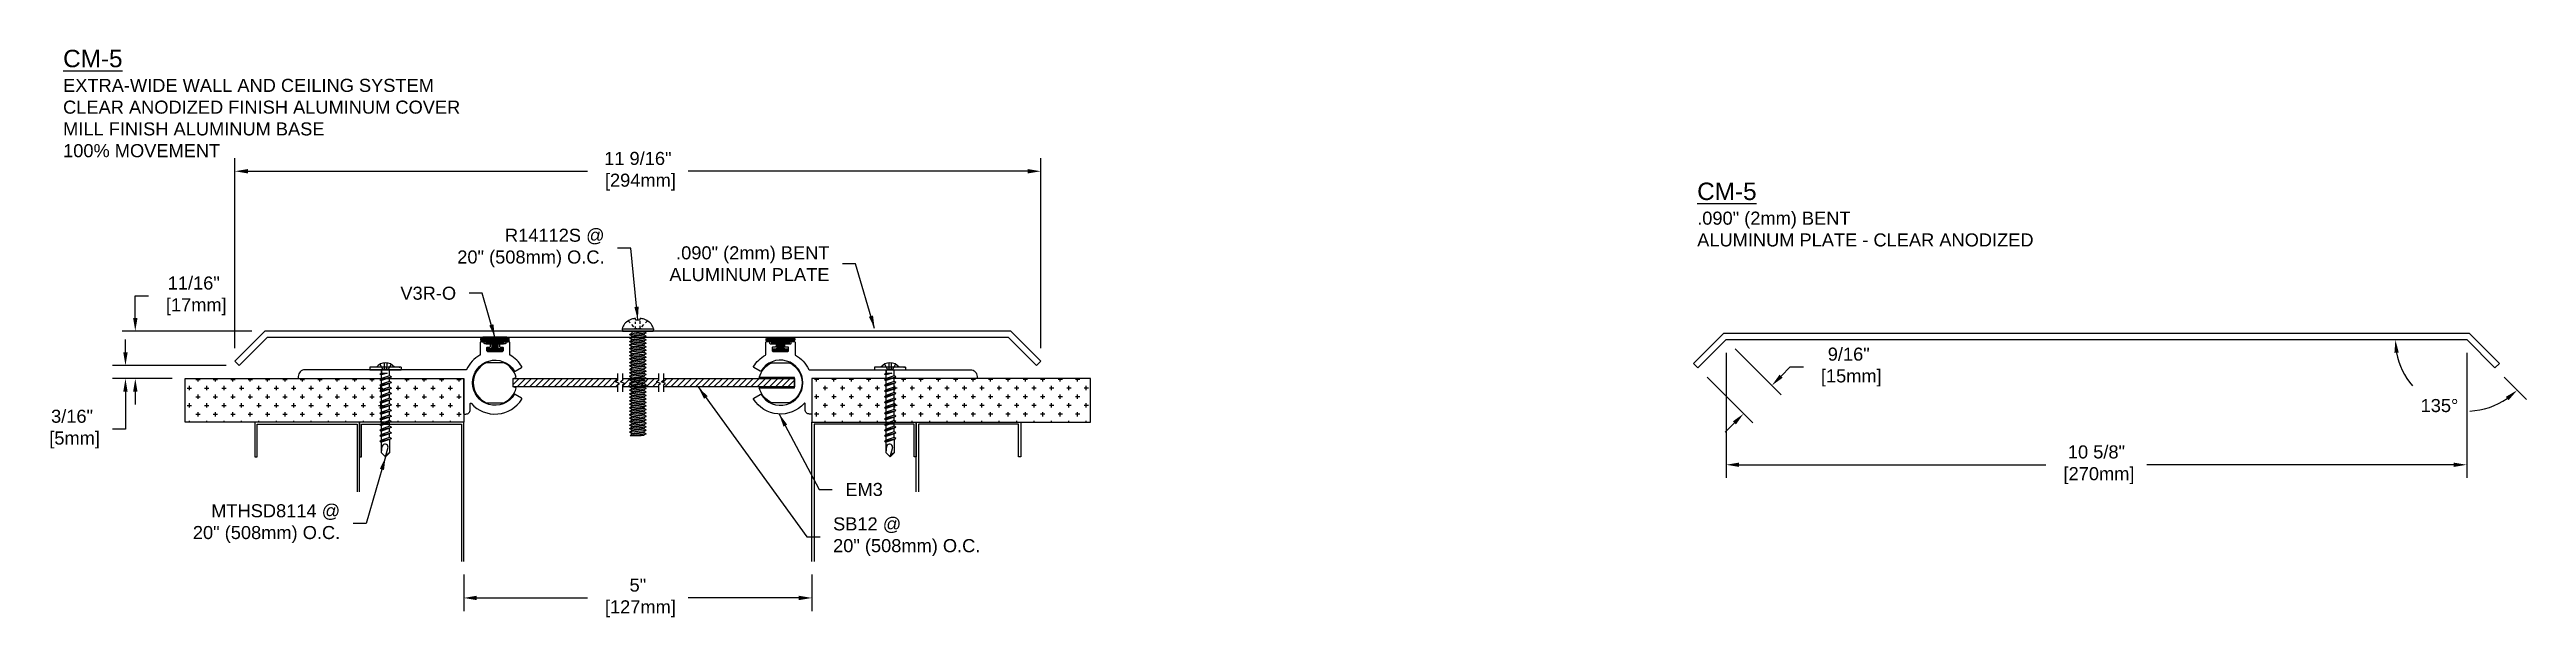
# Model space of a CAD drawing. Header units: inches. Extents: x 12.3 to 47.9, y 5.6 to 13.8.
import ezdxf

# ---------------------------------------------------------------- set-up
doc = ezdxf.new("R2010")
doc.units = ezdxf.units.IN
doc.header["$MEASUREMENT"] = 0
doc.linetypes.add('HIDDEN2', pattern=[0.1875, 0.125, -0.0625])
for name, color, linetype in [('Anchors', 4, 'Continuous'), ('Conditions', 1, 'Continuous'), ('Dimensions', 3, 'Continuous'), ('Fillers', 2, 'Continuous'), ('Metals', 7, 'Continuous'), ('TEXT', 2, 'Continuous')]:
    doc.layers.add(name, color=color, linetype=linetype)
doc.styles.add('ARIAL', font='arial.ttf')
doc.dimstyles.new('Arial', dxfattribs={"dimtxt": 0.1875, "dimasz": 0.1875, "dimexe": 0.1875, "dimexo": 0.1875, "dimgap": 0.1875, "dimtad": 0, "dimtih": 1, "dimtoh": 1, "dimdec": 4, "dimzin": 3, "dimdsep": 46, "dimlunit": 4, "dimtxsty": 'ARIAL', "dimcen": 0.1875, "dimadec": 0, "dimazin": 0, "dimtfac": 1, "dimtdec": 4, "dimtofl": 0, "dimtmove": 0, "dimatfit": 3, "dimfxl": 0, "dimfrac": 2, "dimtolj": 1, "dimtzin": 0, "dimarcsym": 0})

# ---------------------------------------------------------------- blocks, each defined once
blk = doc.blocks.new('V3RforCM')
h = blk.add_hatch(color=256)
h.paths.add_polyline_path([(0.141, -0.163), (0.205, -0.163, 0.8111), (0.189, -0.1), (-0.156, -0.1, 0.8111), (-0.172, -0.163), (-0.109, -0.163), (-0.109, -0.194), (-0.03, -0.194), (-0.03, -0.241), (-0.036, -0.267), (-0.091, -0.267), (-0.091, -0.302), (0.124, -0.302), (0.124, -0.267), (0.069, -0.267), (0.063, -0.241), (0.063, -0.194), (0.141, -0.194)])
edge = h.paths.add_edge_path(flags=16)
edge.add_spline(control_points=[(-0.139, -0.141), (-0.14, -0.141), (-0.185, -0.12), (-0.087, -0.129), (0.017, -0.14)], knot_values=[0.028497, 0.028497, 0.028497, 0.028497, 0.032831, 0.201023, 0.201023, 0.201023, 0.201023], degree=3, periodic=0)
edge.add_spline(control_points=[(0.017, -0.14), (0.12, -0.129), (0.218, -0.12), (0.173, -0.141), (0.172, -0.141)], knot_values=[0.028497, 0.028497, 0.028497, 0.028497, 0.196688, 0.201023, 0.201023, 0.201023, 0.201023], degree=3, periodic=0)
edge.add_line((0.172, -0.141), (-0.139, -0.141))
blk.add_lwpolyline([(0.141, -0.194), (0.141, -0.163), (0.205, -0.163, 0.8111), (0.189, -0.1), (-0.156, -0.1, 0.8111), (-0.172, -0.163), (-0.109, -0.163), (-0.109, -0.194), (-0.03, -0.194), (-0.03, -0.241), (-0.036, -0.267), (-0.091, -0.267), (-0.091, -0.302), (0.124, -0.302), (0.124, -0.267), (0.069, -0.267), (0.063, -0.241), (0.063, -0.194)], format="xyb", close=True)
blk.add_lwpolyline([(0.172, -0.141), (-0.139, -0.141)])
for points in [[(-0.139, -0.141), (-0.14, -0.141), (-0.185, -0.12), (-0.087, -0.129), (0.017, -0.14)], [(0.172, -0.141), (0.173, -0.141), (0.218, -0.12), (0.12, -0.129), (0.017, -0.14)]]:
    blk.add_open_spline(points, degree=3, knots=[0.028497, 0.028497, 0.028497, 0.028497, 0.0328313, 0.2010226, 0.2010226, 0.2010226, 0.2010226])
blk = doc.blocks.new('SB12')
h = blk.add_hatch()
h.set_pattern_fill('ANSI31', color=256, scale=0.5, style=0)
h.paths.add_polyline_path([(9.547, 12.46), (9.547, 12.43), (9.518, 12.411), (9.576, 12.389), (9.547, 12.37), (9.547, 12.34), (11.433, 12.34), (11.433, 12.46)])
h.paths.add_polyline_path([(9.477, 12.34), (9.477, 12.37), (9.506, 12.389), (9.448, 12.411), (9.477, 12.43), (9.477, 12.46), (8.96, 12.46), (8.96, 12.43), (8.931, 12.411), (8.989, 12.389), (8.96, 12.37), (8.96, 12.34)])
h.paths.add_polyline_path([(8.89, 12.34), (8.89, 12.37), (8.919, 12.389), (8.861, 12.411), (8.89, 12.43), (8.89, 12.46), (7.391, 12.46), (7.391, 12.34)])
for p, q in [((8.89, 12.53), (8.89, 12.43)), ((8.96, 12.53), (8.96, 12.43)), ((9.477, 12.53), (9.477, 12.43)), ((9.547, 12.53), (9.547, 12.43)), ((8.89, 12.43), (8.861, 12.411)), ((8.919, 12.389), (8.861, 12.411)), ((8.89, 12.37), (8.919, 12.389)), ((8.89, 12.37), (8.89, 12.27)), ((8.96, 12.43), (8.931, 12.411)), ((8.989, 12.389), (8.931, 12.411)), ((8.96, 12.37), (8.989, 12.389)), ((8.96, 12.37), (8.96, 12.27)), ((9.477, 12.43), (9.448, 12.411)), ((9.506, 12.389), (9.448, 12.411)), ((9.477, 12.37), (9.506, 12.389)), ((9.477, 12.37), (9.477, 12.27)), ((9.547, 12.43), (9.518, 12.411)), ((9.576, 12.389), (9.518, 12.411)), ((9.547, 12.37), (9.576, 12.389)), ((9.547, 12.37), (9.547, 12.27))]:
    blk.add_line(p, q)
for points in [[(7.432, 12.474, 0.233897), (7.254, 12.686), (7.004, 12.686, 0.654654), (7.004, 12.113), (7.254, 12.113, 0.233897), (7.432, 12.325), (7.391, 12.34), (7.391, 12.46)], [(11.433, 12.474), (10.925, 12.474, -0.233897), (11.104, 12.686), (11.354, 12.686, -0.654654), (11.354, 12.113), (11.104, 12.113, -0.233897), (10.925, 12.325), (11.433, 12.325)]]:
    blk.add_lwpolyline(points, format="xyb", close=True)
for points in [[(7.391, 12.46), (8.89, 12.46)], [(8.96, 12.46), (9.477, 12.46)], [(9.547, 12.46), (11.433, 12.46), (11.433, 12.34), (9.547, 12.34)], [(8.89, 12.34), (7.391, 12.34)], [(9.477, 12.34), (8.96, 12.34)]]:
    blk.add_lwpolyline(points)
blk = doc.blocks.new('R14112S')
for p, q in [((-0.226, 0.031), (0.226, 0.031)), ((-0.226, 0.031), (-0.22, 0)), ((-0.22, 0), (0.22, 0)), ((-0.109, 0.116), (-0.133, 0.141)), ((-0.057, 0.062), (-0.086, 0.092)), ((-0.085, 0), (-0.085, -0.03)), ((-0.034, 0.038), (-0.042, 0.046)), ((-0.034, 0.161), (-0.034, 0.182)), ((-0.034, 0.161), (0.034, 0.161)), ((-0.034, 0.103), (-0.034, 0.131)), ((-0.034, 0.038), (-0.034, 0.065)), ((-0.034, 0.038), (-0.01, 0.038)), ((0.01, 0.038), (0.034, 0.038)), ((0.034, 0.161), (0.034, 0.182)), ((0.034, 0.106), (0.034, 0.142)), ((0.034, 0.038), (0.034, 0.073)), ((0.034, 0.038), (0.042, 0.046)), ((0.057, 0.062), (0.086, 0.092)), ((0.085, 0), (0.085, -0.005)), ((0.109, 0.116), (0.133, 0.141)), ((0.226, 0.031), (0.22, 0)), ((-0.119, -0.05), (0.119, -0.025)), ((-0.119, -0.05), (-0.085, -0.03)), ((-0.119, -0.05), (-0.085, -0.07)), ((-0.119, -0.1), (0.119, -0.075)), ((-0.119, -0.1), (-0.085, -0.08)), ((-0.119, -0.1), (-0.085, -0.12)), ((-0.119, -0.15), (0.119, -0.125)), ((-0.119, -0.15), (-0.085, -0.13)), ((-0.119, -0.15), (-0.085, -0.17)), ((-0.119, -0.2), (0.119, -0.175)), ((-0.119, -0.2), (-0.085, -0.18)), ((-0.119, -0.2), (-0.085, -0.22)), ((-0.119, -0.25), (0.119, -0.225)), ((-0.119, -0.25), (-0.085, -0.23)), ((-0.119, -0.25), (-0.085, -0.27)), ((-0.119, -0.3), (0.119, -0.275)), ((-0.119, -0.3), (-0.085, -0.28)), ((-0.119, -0.3), (-0.085, -0.32)), ((-0.119, -0.35), (0.119, -0.325)), ((-0.119, -0.35), (-0.085, -0.33)), ((-0.119, -0.35), (-0.085, -0.37)), ((-0.085, -0.03), (0.085, -0.005)), ((-0.085, -0.07), (0.085, -0.045)), ((-0.085, -0.08), (0.085, -0.055)), ((-0.085, -0.07), (-0.085, -0.08)), ((-0.085, -0.12), (0.085, -0.095)), ((-0.085, -0.13), (0.085, -0.105)), ((-0.085, -0.12), (-0.085, -0.13)), ((-0.085, -0.17), (0.085, -0.145)), ((-0.085, -0.18), (0.085, -0.155)), ((-0.085, -0.17), (-0.085, -0.18)), ((-0.085, -0.22), (0.085, -0.195)), ((-0.085, -0.23), (0.085, -0.205)), ((-0.085, -0.22), (-0.085, -0.23)), ((-0.085, -0.27), (0.085, -0.245)), ((-0.085, -0.28), (0.085, -0.255)), ((-0.085, -0.27), (-0.085, -0.28)), ((-0.085, -0.32), (0.085, -0.295)), ((-0.085, -0.33), (0.085, -0.305)), ((-0.085, -0.32), (-0.085, -0.33)), ((-0.085, -0.37), (0.085, -0.345)), ((-0.085, -0.38), (0.085, -0.355)), ((0.119, -0.025), (0.085, -0.005)), ((0.119, -0.025), (0.085, -0.045)), ((0.085, -0.045), (0.085, -0.055)), ((0.119, -0.075), (0.085, -0.055)), ((0.119, -0.075), (0.085, -0.095)), ((0.085, -0.095), (0.085, -0.105)), ((0.119, -0.125), (0.085, -0.105)), ((0.119, -0.125), (0.085, -0.145)), ((0.085, -0.145), (0.085, -0.155)), ((0.119, -0.175), (0.085, -0.155)), ((0.119, -0.175), (0.085, -0.195)), ((0.085, -0.195), (0.085, -0.205)), ((0.119, -0.225), (0.085, -0.205)), ((0.119, -0.225), (0.085, -0.245)), ((0.085, -0.245), (0.085, -0.255)), ((0.119, -0.275), (0.085, -0.255)), ((0.119, -0.275), (0.085, -0.295)), ((0.085, -0.295), (0.085, -0.305)), ((0.119, -0.325), (0.085, -0.305)), ((0.119, -0.325), (0.085, -0.345)), ((0.085, -0.345), (0.085, -0.355)), ((0.119, -0.375), (0.085, -0.355)), ((-0.119, -0.4), (0.119, -0.375)), ((-0.119, -0.4), (-0.085, -0.38)), ((-0.119, -0.4), (-0.085, -0.42)), ((-0.119, -0.45), (0.119, -0.425)), ((-0.119, -0.45), (-0.085, -0.43)), ((-0.119, -0.45), (-0.085, -0.47)), ((-0.119, -0.5), (0.119, -0.475)), ((-0.119, -0.5), (-0.085, -0.48)), ((-0.119, -0.5), (-0.085, -0.52)), ((-0.119, -0.55), (0.119, -0.525)), ((-0.119, -0.55), (-0.085, -0.53)), ((-0.119, -0.55), (-0.085, -0.57)), ((-0.119, -0.6), (0.119, -0.575)), ((-0.119, -0.6), (-0.085, -0.58)), ((-0.119, -0.6), (-0.085, -0.62)), ((-0.119, -0.65), (0.119, -0.625)), ((-0.119, -0.65), (-0.085, -0.63)), ((-0.119, -0.65), (-0.085, -0.67)), ((-0.119, -0.7), (0.119, -0.675)), ((-0.119, -0.7), (-0.085, -0.68)), ((-0.119, -0.7), (-0.085, -0.72)), ((-0.085, -0.37), (-0.085, -0.38)), ((-0.085, -0.42), (0.085, -0.395)), ((-0.085, -0.43), (0.085, -0.405)), ((-0.085, -0.42), (-0.085, -0.43)), ((-0.085, -0.47), (0.085, -0.445)), ((-0.085, -0.48), (0.085, -0.455)), ((-0.085, -0.47), (-0.085, -0.48)), ((-0.085, -0.52), (0.085, -0.495)), ((-0.085, -0.53), (0.085, -0.505)), ((-0.085, -0.52), (-0.085, -0.53)), ((-0.085, -0.57), (0.085, -0.545)), ((-0.085, -0.58), (0.085, -0.555)), ((-0.085, -0.57), (-0.085, -0.58)), ((-0.085, -0.62), (0.085, -0.595)), ((-0.085, -0.63), (0.085, -0.605)), ((-0.085, -0.62), (-0.085, -0.63)), ((-0.085, -0.67), (0.085, -0.645)), ((-0.085, -0.68), (0.085, -0.655)), ((-0.085, -0.67), (-0.085, -0.68)), ((-0.085, -0.72), (0.085, -0.695)), ((-0.085, -0.73), (0.085, -0.705)), ((0.119, -0.375), (0.085, -0.395)), ((0.085, -0.395), (0.085, -0.405)), ((0.119, -0.425), (0.085, -0.405)), ((0.119, -0.425), (0.085, -0.445)), ((0.085, -0.445), (0.085, -0.455)), ((0.119, -0.475), (0.085, -0.455)), ((0.119, -0.475), (0.085, -0.495)), ((0.085, -0.495), (0.085, -0.505)), ((0.119, -0.525), (0.085, -0.505)), ((0.119, -0.525), (0.085, -0.545)), ((0.085, -0.545), (0.085, -0.555)), ((0.119, -0.575), (0.085, -0.555)), ((0.119, -0.575), (0.085, -0.595)), ((0.085, -0.595), (0.085, -0.605)), ((0.119, -0.625), (0.085, -0.605)), ((0.119, -0.625), (0.085, -0.645)), ((0.085, -0.645), (0.085, -0.655)), ((0.119, -0.675), (0.085, -0.655)), ((0.119, -0.675), (0.085, -0.695)), ((0.085, -0.695), (0.085, -0.705)), ((0.119, -0.725), (0.085, -0.705)), ((-0.119, -0.75), (0.119, -0.725)), ((-0.119, -0.75), (-0.085, -0.73)), ((-0.119, -0.75), (-0.085, -0.77)), ((-0.119, -0.8), (0.119, -0.775)), ((-0.119, -0.8), (-0.085, -0.78)), ((-0.119, -0.8), (-0.085, -0.82)), ((-0.119, -0.85), (0.119, -0.825)), ((-0.119, -0.85), (-0.085, -0.83)), ((-0.119, -0.85), (-0.085, -0.87)), ((-0.119, -0.9), (0.119, -0.875)), ((-0.119, -0.9), (-0.085, -0.88)), ((-0.119, -0.9), (-0.085, -0.92)), ((-0.119, -0.95), (0.119, -0.925)), ((-0.119, -0.95), (-0.085, -0.93)), ((-0.119, -0.95), (-0.085, -0.97)), ((-0.119, -1), (0.119, -0.975)), ((-0.119, -1), (-0.085, -0.98)), ((-0.119, -1), (-0.085, -1.02)), ((-0.119, -1.05), (0.119, -1.025)), ((-0.119, -1.05), (-0.085, -1.03)), ((-0.119, -1.05), (-0.085, -1.07)), ((-0.085, -0.72), (-0.085, -0.73)), ((-0.085, -0.77), (0.085, -0.745)), ((-0.085, -0.78), (0.085, -0.755)), ((-0.085, -0.77), (-0.085, -0.78)), ((-0.085, -0.82), (0.085, -0.795)), ((-0.085, -0.83), (0.085, -0.805)), ((-0.085, -0.82), (-0.085, -0.83)), ((-0.085, -0.87), (0.085, -0.845)), ((-0.085, -0.88), (0.085, -0.855)), ((-0.085, -0.87), (-0.085, -0.88)), ((-0.085, -0.92), (0.085, -0.895)), ((-0.085, -0.93), (0.085, -0.905)), ((-0.085, -0.92), (-0.085, -0.93)), ((-0.085, -0.97), (0.085, -0.945)), ((-0.085, -0.98), (0.085, -0.955)), ((-0.085, -0.97), (-0.085, -0.98)), ((-0.085, -1.02), (0.085, -0.995)), ((-0.085, -1.03), (0.085, -1.005)), ((-0.085, -1.02), (-0.085, -1.03)), ((-0.085, -1.07), (0.085, -1.045)), ((-0.085, -1.08), (0.085, -1.055)), ((0.119, -0.725), (0.085, -0.745)), ((0.085, -0.745), (0.085, -0.755)), ((0.119, -0.775), (0.085, -0.755)), ((0.119, -0.775), (0.085, -0.795)), ((0.085, -0.795), (0.085, -0.805)), ((0.119, -0.825), (0.085, -0.805)), ((0.119, -0.825), (0.085, -0.845)), ((0.085, -0.845), (0.085, -0.855)), ((0.119, -0.875), (0.085, -0.855)), ((0.119, -0.875), (0.085, -0.895)), ((0.085, -0.895), (0.085, -0.905)), ((0.119, -0.925), (0.085, -0.905)), ((0.119, -0.925), (0.085, -0.945)), ((0.085, -0.945), (0.085, -0.955)), ((0.119, -0.975), (0.085, -0.955)), ((0.119, -0.975), (0.085, -0.995)), ((0.085, -0.995), (0.085, -1.005)), ((0.119, -1.025), (0.085, -1.005)), ((0.119, -1.025), (0.085, -1.045)), ((0.085, -1.045), (0.085, -1.055)), ((0.119, -1.075), (0.085, -1.055)), ((-0.119, -1.1), (0.119, -1.075)), ((-0.119, -1.1), (-0.085, -1.08)), ((-0.119, -1.1), (-0.085, -1.12)), ((-0.119, -1.15), (0.119, -1.125)), ((-0.119, -1.15), (-0.085, -1.13)), ((-0.119, -1.15), (-0.085, -1.17)), ((-0.119, -1.2), (0.119, -1.175)), ((-0.119, -1.2), (-0.085, -1.18)), ((-0.119, -1.2), (-0.085, -1.22)), ((-0.119, -1.25), (0.119, -1.225)), ((-0.119, -1.25), (-0.085, -1.23)), ((-0.119, -1.25), (-0.085, -1.27)), ((-0.119, -1.3), (0.119, -1.275)), ((-0.119, -1.3), (-0.085, -1.28)), ((-0.119, -1.3), (-0.085, -1.32)), ((-0.119, -1.35), (0.119, -1.325)), ((-0.119, -1.35), (-0.085, -1.33)), ((-0.119, -1.35), (-0.085, -1.37)), ((-0.119, -1.4), (0.119, -1.375)), ((-0.119, -1.4), (-0.085, -1.38)), ((-0.119, -1.4), (-0.085, -1.42)), ((-0.085, -1.07), (-0.085, -1.08)), ((-0.085, -1.12), (0.085, -1.095)), ((-0.085, -1.13), (0.085, -1.105)), ((-0.085, -1.12), (-0.085, -1.13)), ((-0.085, -1.17), (0.085, -1.145)), ((-0.085, -1.18), (0.085, -1.155)), ((-0.085, -1.17), (-0.085, -1.18)), ((-0.085, -1.22), (0.085, -1.195)), ((-0.085, -1.23), (0.085, -1.205)), ((-0.085, -1.22), (-0.085, -1.23)), ((-0.085, -1.27), (0.085, -1.245)), ((-0.085, -1.28), (0.085, -1.255)), ((-0.085, -1.27), (-0.085, -1.28)), ((-0.085, -1.32), (0.085, -1.295)), ((-0.085, -1.33), (0.085, -1.305)), ((-0.085, -1.32), (-0.085, -1.33)), ((-0.085, -1.37), (0.085, -1.345)), ((-0.085, -1.38), (0.085, -1.355)), ((-0.085, -1.37), (-0.085, -1.38)), ((-0.085, -1.42), (0.085, -1.395)), ((-0.085, -1.43), (0.085, -1.405)), ((-0.085, -1.42), (-0.085, -1.43)), ((0.119, -1.075), (0.085, -1.095)), ((0.085, -1.095), (0.085, -1.105)), ((0.119, -1.125), (0.085, -1.105)), ((0.119, -1.125), (0.085, -1.145)), ((0.085, -1.145), (0.085, -1.155)), ((0.119, -1.175), (0.085, -1.155)), ((0.119, -1.175), (0.085, -1.195)), ((0.085, -1.195), (0.085, -1.205)), ((0.119, -1.225), (0.085, -1.205)), ((0.119, -1.225), (0.085, -1.245)), ((0.085, -1.245), (0.085, -1.255)), ((0.119, -1.275), (0.085, -1.255)), ((0.119, -1.275), (0.085, -1.295)), ((0.085, -1.295), (0.085, -1.305)), ((0.119, -1.325), (0.085, -1.305)), ((0.119, -1.325), (0.085, -1.345)), ((0.085, -1.345), (0.085, -1.355)), ((0.119, -1.375), (0.085, -1.355)), ((0.119, -1.375), (0.085, -1.395)), ((0.085, -1.395), (0.085, -1.405)), ((0.119, -1.425), (0.085, -1.405)), ((-0.119, -1.45), (0.119, -1.425)), ((-0.119, -1.45), (-0.085, -1.43)), ((-0.119, -1.45), (-0.085, -1.47)), ((-0.11, -1.5), (0.119, -1.475)), ((-0.11, -1.5), (-0.085, -1.48)), ((-0.11, -1.5), (0.048, -1.5)), ((-0.085, -1.47), (0.085, -1.445)), ((-0.085, -1.48), (0.085, -1.455)), ((-0.085, -1.47), (-0.085, -1.48)), ((0.048, -1.5), (0.085, -1.495)), ((0.119, -1.425), (0.085, -1.445)), ((0.085, -1.445), (0.085, -1.455)), ((0.119, -1.475), (0.085, -1.455)), ((0.119, -1.475), (0.085, -1.495))]:
    blk.add_line(p, q)
for centre, radius, start, end in [((-0.08, 0), 0.149, 152.7282, 167.9922), ((-0.041, -0.02), 0.192, 128.7816, 152.7282), ((-0.016, -0.051), 0.232, 108.4084, 128.7816), ((0, -0.1), 0.284, 96.8718, 108.4084), ((0, -0.1), 0.284, 71.5916, 83.1282), ((0.016, -0.051), 0.232, 51.2184, 71.5916), ((0.041, -0.02), 0.192, 27.2718, 51.2184), ((0.08, 0), 0.149, 12.0078, 27.2718)]:
    blk.add_arc(centre, radius, start, end)
blk = doc.blocks.new('em3')
blk.add_lwpolyline([(-22.235, -3.441), (-22.235, -3.399, 0.414214), (-22.245, -3.389), (-22.28, -3.389, -0.414214), (-22.29, -3.379), (-22.29, -3.352, -0.414214), (-22.28, -3.342), (-22.207, -3.342, 0.414214), (-22.197, -3.332), (-22.197, -3.321, -0.414214), (-22.187, -3.311), (-22.151, -3.311, -0.414214), (-22.141, -3.321), (-22.141, -3.498, 0.273807), (-22.136, -3.507, -0.158832), (-21.945, -3.71, 0.29076), (-21.936, -3.716), (-19.621, -3.716, -0.414214), (-19.527, -3.81), (-19.527, -3.831, -0.414214), (-19.537, -3.841), (-21.892, -3.841, 0.414214), (-21.902, -3.851), (-21.902, -4.341, -0.414214), (-21.912, -4.351), (-21.933, -4.351, -0.414214), (-21.996, -4.289), (-21.996, -4.204, 0.692603), (-22.013, -4.198, -0.506912), (-22.737, -4.135, -0.420887), (-22.733, -4.121), (-22.642, -4.069, -0.405496), (-22.629, -4.072, 3.520953), (-22.629, -3.731, -0.405496), (-22.642, -3.734), (-22.733, -3.681, -0.420887), (-22.737, -3.668, -0.131423), (-22.569, -3.507, 0.273807), (-22.563, -3.498), (-22.563, -3.321, -0.414214), (-22.553, -3.311), (-22.517, -3.311, -0.414214), (-22.507, -3.321), (-22.507, -3.332, 0.414214), (-22.497, -3.342), (-22.425, -3.342, -0.414214), (-22.415, -3.352), (-22.415, -3.379, -0.414214), (-22.425, -3.389), (-22.46, -3.389, 0.414214), (-22.47, -3.399), (-22.47, -3.441, 0.414214), (-22.46, -3.451), (-22.245, -3.451, 0.414214)], format="xyb", close=True)
blk = doc.blocks.new('BENT ALUMPLT')
at = {"layer": 'Metals'}
blk.add_lwpolyline([(-5.725, -0.53), (-5.725, -0.53), (-5.319, -0.125), (5.319, -0.125), (5.725, -0.53), (5.725, -0.53), (5.788, -0.467), (5.357, -0.035), (-5.357, -0.035), (-5.788, -0.467)], close=True, dxfattribs=at)
blk = doc.blocks.new('*D11')
at = {"layer": 'Defpoints', "color": 0}
for p in [(18.27, 6.454), (23.27, 6.454), (23.27, 5.929)]:
    blk.add_point(p, dxfattribs=at)
at = {"layer": 'Dimensions', "color": 0, "lineweight": -2}
for p, q in [((18.27, 6.267), (18.27, 5.741)), ((23.27, 6.267), (23.27, 5.741)), ((18.457, 5.929), (20.045, 5.929)), ((23.082, 5.929), (21.495, 5.929))]:
    blk.add_line(p, q, dxfattribs=at)
at = {"layer": 'Dimensions', "color": 0}
for points in [[(18.457, 5.96), (18.457, 5.897), (18.27, 5.929)], [(23.082, 5.96), (23.082, 5.897), (23.27, 5.929)]]:
    blk.add_solid(points, dxfattribs=at)
at = {"layer": 'Dimensions', "color": 0, "insert": (20.77, 5.929), "char_height": 0.1875, "attachment_point": 5, "style": 'ARIAL'}
blk.add_mtext('\\A1;5"\\P [127mm]', dxfattribs=at)
blk = doc.blocks.new('*D12')
at = {"layer": 'Defpoints', "color": 0}
for p in [(26.558, 12.055), (14.981, 9.329), (26.558, 9.329)]:
    blk.add_point(p, dxfattribs=at)
at = {"layer": 'Dimensions', "color": 0, "lineweight": -2}
for p, q in [((14.981, 9.517), (14.981, 12.243)), ((26.558, 9.517), (26.558, 12.243)), ((15.169, 12.055), (20.045, 12.055)), ((26.37, 12.055), (21.495, 12.055))]:
    blk.add_line(p, q, dxfattribs=at)
at = {"layer": 'Dimensions', "color": 0}
for points in [[(15.169, 12.087), (15.169, 12.024), (14.981, 12.055)], [(26.37, 12.087), (26.37, 12.024), (26.558, 12.055)]]:
    blk.add_solid(points, dxfattribs=at)
at = {"layer": 'Dimensions', "color": 0, "insert": (20.77, 12.055), "char_height": 0.1875, "attachment_point": 5, "style": 'ARIAL'}
blk.add_mtext('\\A1;11 9/16"\\P [294mm]', dxfattribs=at)
blk = doc.blocks.new('*D13')
at = {"layer": 'Defpoints', "color": 0}
for p in [(15.045, 9.265), (13.41, 9.079), (14.27, 9.079)]:
    blk.add_point(p, dxfattribs=at)
at = {"layer": 'Dimensions', "color": 0, "lineweight": -2}
for p, q in [((13.41, 9.453), (13.41, 9.64)), ((14.858, 9.265), (13.222, 9.265)), ((14.082, 9.079), (13.222, 9.079)), ((13.41, 8.892), (13.41, 8.353)), ((13.41, 8.353), (13.222, 8.353))]:
    blk.add_line(p, q, dxfattribs=at)
at = {"layer": 'Dimensions', "color": 0}
for points in [[(13.379, 9.453), (13.441, 9.453), (13.41, 9.265)], [(13.379, 8.892), (13.441, 8.892), (13.41, 9.079)]]:
    blk.add_solid(points, dxfattribs=at)
at = {"layer": 'Dimensions', "color": 0, "insert": (12.643, 8.353), "char_height": 0.1875, "attachment_point": 5, "style": 'ARIAL'}
blk.add_mtext('\\A1;3/16"\\P [5mm]', dxfattribs=at)
blk = doc.blocks.new('*D14')
at = {"layer": 'Defpoints', "color": 0}
for p in [(13.551, 9.761), (15.413, 9.761), (14.27, 9.079)]:
    blk.add_point(p, dxfattribs=at)
at = {"layer": 'Dimensions', "color": 0, "lineweight": -2}
for p, q in [((13.551, 9.948), (13.551, 10.266)), ((13.551, 10.266), (13.739, 10.266)), ((15.226, 9.761), (13.364, 9.761)), ((14.082, 9.079), (13.364, 9.079)), ((13.551, 8.892), (13.551, 8.704))]:
    blk.add_line(p, q, dxfattribs=at)
at = {"layer": 'Dimensions', "color": 0}
for points in [[(13.52, 9.948), (13.583, 9.948), (13.551, 9.761)], [(13.52, 8.892), (13.583, 8.892), (13.551, 9.079)]]:
    blk.add_solid(points, dxfattribs=at)
at = {"layer": 'Dimensions', "color": 0, "insert": (14.391, 10.266), "char_height": 0.1875, "attachment_point": 5, "style": 'ARIAL'}
blk.add_mtext('\\A1;11/16"\\P [17mm]', dxfattribs=at)
blk = doc.blocks.new('*D15')
at = {"layer": 'Defpoints', "color": 0}
for p in [(36.401, 9.637), (35.996, 9.232), (36.653, 8.575)]:
    blk.add_point(p, dxfattribs=at)
at = {"layer": 'Dimensions', "color": 0, "lineweight": -2}
for p, q in [((36.534, 9.505), (37.191, 8.847)), ((36.129, 9.099), (36.786, 8.442)), ((37.191, 9.113), (37.324, 9.245)), ((37.324, 9.245), (37.511, 9.245)), ((36.521, 8.442), (36.388, 8.31))]:
    blk.add_line(p, q, dxfattribs=at)
at = {"layer": 'Dimensions', "color": 0}
for points in [[(37.169, 9.135), (37.213, 9.09), (37.059, 8.98)], [(36.499, 8.464), (36.543, 8.42), (36.653, 8.575)]]:
    blk.add_solid(points, dxfattribs=at)
at = {"layer": 'Dimensions', "color": 0, "insert": (38.163, 9.245), "char_height": 0.1875, "attachment_point": 5, "style": 'ARIAL'}
blk.add_mtext('\\A1;9/16"\\P [15mm]', dxfattribs=at)
blk = doc.blocks.new('*D16')
at = {"layer": 'Defpoints', "color": 0}
for p in [(36.401, 9.637), (47.04, 9.637), (47.04, 7.841)]:
    blk.add_point(p, dxfattribs=at)
at = {"layer": 'Dimensions', "color": 0, "lineweight": -2}
for p, q in [((36.401, 9.45), (36.401, 7.654)), ((47.04, 9.45), (47.04, 7.654)), ((36.589, 7.841), (40.996, 7.841)), ((46.853, 7.841), (42.446, 7.841))]:
    blk.add_line(p, q, dxfattribs=at)
at = {"layer": 'Dimensions', "color": 0}
for points in [[(36.589, 7.872), (36.589, 7.81), (36.401, 7.841)], [(46.853, 7.872), (46.853, 7.81), (47.04, 7.841)]]:
    blk.add_solid(points, dxfattribs=at)
at = {"layer": 'Dimensions', "color": 0, "insert": (41.721, 7.841), "char_height": 0.1875, "attachment_point": 5, "style": 'ARIAL'}
blk.add_mtext('\\A1;10 5/8"\\P [270mm]', dxfattribs=at)
blk = doc.blocks.new('*D17')
at = {"layer": 'Defpoints', "color": 0}
for p in [(38.401, 9.637), (47.04, 9.637), (47.04, 9.637), (46.315, 8.912), (47.445, 9.232)]:
    blk.add_point(p, dxfattribs=at)
at = {"layer": 'Dimensions', "color": 0, "lineweight": -2}
blk.add_line((47.578, 9.099), (47.898, 8.78), dxfattribs=at)
for start, end in [(190.4912, 220.3616), (272.4043, 304.5088)]:
    blk.add_arc((47.04, 9.637), 1.025, start, end, dxfattribs=at)
at = {"layer": 'Dimensions', "color": 0}
for points in [[(46.001, 9.448), (46.063, 9.453), (46.015, 9.637)], [(47.601, 8.816), (47.641, 8.768), (47.765, 8.912)]]:
    blk.add_solid(points, dxfattribs=at)
at = {"layer": 'Dimensions', "color": 0, "insert": (46.648, 8.69), "char_height": 0.1875, "attachment_point": 5, "style": 'ARIAL'}
blk.add_mtext('\\A1;135°', dxfattribs=at)
blk = doc.blocks.new('MTHSD8114')
for p, q in [((0.224, 0.038), (-0.224, 0.038)), ((-0.224, 0.038), (-0.224, 0)), ((-0.224, 0), (0.224, 0)), ((-0.056, 0), (0.056, 0)), ((0.06, -0.087), (0.06, 0)), ((0.224, 0.038), (0.224, 0)), ((-0.081, -0.061), (-0.024, -0.047)), ((-0.081, -0.061), (-0.056, -0.047)), ((-0.081, -0.061), (-0.056, -0.074)), ((-0.081, -0.141), (0.085, -0.101)), ((-0.081, -0.141), (-0.056, -0.127)), ((-0.081, -0.141), (-0.056, -0.155)), ((-0.081, -0.221), (0.085, -0.181)), ((-0.081, -0.221), (-0.056, -0.208)), ((-0.081, -0.221), (-0.056, -0.235)), ((-0.081, -0.302), (0.085, -0.262)), ((-0.081, -0.302), (-0.056, -0.288)), ((-0.081, -0.302), (-0.056, -0.316)), ((-0.081, -0.382), (0.085, -0.342)), ((-0.056, -0.047), (-0.056, 0)), ((-0.056, 0), (-0.056, -0.047)), ((0.024, -0.047), (-0.056, -0.074)), ((-0.056, -0.047), (0.024, -0.047)), ((-0.056, -0.127), (-0.056, -0.074)), ((0.06, -0.087), (-0.056, -0.127)), ((0.06, -0.115), (-0.056, -0.155)), ((-0.056, -0.208), (-0.056, -0.155)), ((0.06, -0.167), (-0.056, -0.208)), ((0.06, -0.195), (-0.056, -0.235)), ((-0.056, -0.288), (-0.056, -0.235)), ((0.06, -0.248), (-0.056, -0.288)), ((0.06, -0.276), (-0.056, -0.316)), ((-0.056, -0.368), (-0.056, -0.316)), ((0.06, -0.328), (-0.056, -0.368)), ((0.085, -0.101), (0.06, -0.087)), ((0.085, -0.101), (0.06, -0.115)), ((0.06, -0.167), (0.06, -0.115)), ((0.085, -0.181), (0.06, -0.167)), ((0.085, -0.181), (0.06, -0.195)), ((0.06, -0.248), (0.06, -0.195)), ((0.085, -0.262), (0.06, -0.248)), ((0.085, -0.262), (0.06, -0.276)), ((0.06, -0.328), (0.06, -0.276)), ((0.085, -0.342), (0.06, -0.328)), ((0.085, -0.342), (0.06, -0.356)), ((-0.081, -0.382), (-0.056, -0.368)), ((-0.081, -0.382), (-0.056, -0.396)), ((-0.081, -0.463), (0.085, -0.422)), ((-0.081, -0.463), (-0.056, -0.449)), ((-0.081, -0.463), (-0.056, -0.477)), ((-0.081, -0.543), (0.085, -0.503)), ((-0.081, -0.543), (-0.056, -0.529)), ((-0.081, -0.543), (-0.056, -0.557)), ((-0.081, -0.624), (0.085, -0.583)), ((-0.081, -0.624), (-0.056, -0.61)), ((-0.081, -0.624), (-0.056, -0.637)), ((-0.081, -0.704), (0.085, -0.664)), ((-0.081, -0.704), (-0.056, -0.69)), ((-0.081, -0.704), (-0.056, -0.718)), ((0.06, -0.356), (-0.056, -0.396)), ((-0.056, -0.449), (-0.056, -0.396)), ((0.06, -0.409), (-0.056, -0.449)), ((0.06, -0.436), (-0.056, -0.477)), ((-0.056, -0.529), (-0.056, -0.477)), ((0.06, -0.489), (-0.056, -0.529)), ((0.06, -0.517), (-0.056, -0.557)), ((-0.056, -0.61), (-0.056, -0.557)), ((0.06, -0.569), (-0.056, -0.61)), ((0.06, -0.597), (-0.056, -0.637)), ((-0.056, -0.69), (-0.056, -0.637)), ((0.06, -0.65), (-0.056, -0.69)), ((0.06, -0.678), (-0.056, -0.718)), ((0.06, -0.409), (0.06, -0.356)), ((0.085, -0.422), (0.06, -0.409)), ((0.085, -0.422), (0.06, -0.436)), ((0.06, -0.489), (0.06, -0.436)), ((0.085, -0.503), (0.06, -0.489)), ((0.085, -0.503), (0.06, -0.517)), ((0.06, -0.569), (0.06, -0.517)), ((0.085, -0.583), (0.06, -0.569)), ((0.085, -0.583), (0.06, -0.597)), ((0.06, -0.65), (0.06, -0.597)), ((0.085, -0.664), (0.06, -0.65)), ((0.085, -0.664), (0.06, -0.678)), ((0.06, -0.73), (0.06, -0.678)), ((-0.081, -0.784), (0.085, -0.744)), ((-0.081, -0.784), (-0.056, -0.771)), ((-0.081, -0.784), (-0.056, -0.798)), ((-0.081, -0.865), (0.085, -0.825)), ((-0.081, -0.865), (-0.056, -0.851)), ((-0.081, -0.865), (-0.056, -0.879)), ((-0.081, -0.945), (0.085, -0.905)), ((-0.081, -0.945), (-0.056, -0.931)), ((-0.081, -0.945), (-0.056, -0.959)), ((-0.081, -1.026), (0.085, -0.985)), ((-0.081, -1.026), (-0.056, -1.012)), ((-0.081, -1.026), (-0.056, -1.04)), ((-0.056, -0.771), (-0.056, -0.718)), ((0.06, -0.73), (-0.056, -0.771)), ((0.06, -0.758), (-0.056, -0.798)), ((-0.056, -0.851), (-0.056, -0.798)), ((0.06, -0.811), (-0.056, -0.851)), ((0.06, -0.839), (-0.056, -0.879)), ((-0.056, -0.931), (-0.056, -0.879)), ((0.06, -0.891), (-0.056, -0.931)), ((0.06, -0.919), (-0.056, -0.959)), ((-0.056, -1.012), (-0.056, -0.959)), ((0.06, -0.972), (-0.056, -1.012)), ((0.06, -0.999), (-0.056, -1.04)), ((-0.056, -1.192), (-0.056, -1.04)), ((0.085, -0.744), (0.06, -0.73)), ((0.085, -0.744), (0.06, -0.758)), ((0.06, -0.811), (0.06, -0.758)), ((0.085, -0.825), (0.06, -0.811)), ((0.085, -0.825), (0.06, -0.839)), ((0.06, -0.891), (0.06, -0.839)), ((0.085, -0.905), (0.06, -0.891)), ((0.085, -0.905), (0.06, -0.919)), ((0.06, -0.972), (0.06, -0.919)), ((0.085, -0.985), (0.06, -0.972)), ((0.085, -0.985), (0.06, -0.999)), ((0.06, -0.999), (0.06, -1.192)), ((-0.056, -1.192), (-0.046, -1.097)), ((0.002, -1.25), (-0.056, -1.192)), ((0.002, -1.25), (0.039, -1.111)), ((0.002, -1.25), (0.06, -1.192))]:
    blk.add_line(p, q)
at = {"linetype": 'HIDDEN2'}
for p, q in [((-0.081, 0.079), (-0.038, 0.006)), ((0.038, 0.006), (-0.038, 0.006)), ((-0.019, 0.099), (-0.016, 0.006)), ((0.019, 0.099), (0.016, 0.006)), ((0.081, 0.079), (0.038, 0.006))]:
    blk.add_line(p, q, dxfattribs=at)
for centre, radius, start, end in [((0, -0.066), 0.166, 38.5375, 141.4625), ((-0.005, -1.11), 0.0433, 358.315, 162.8045), ((0.089, -1.279), 0.0922, 108.6241, 161.3759)]:
    blk.add_arc(centre, radius, start, end)
blk.add_point((0.204, 0.038))

msp = doc.modelspace()

# ---------------------------------------------------------------- hatches: boundary and pattern name
at = {"layer": 'Conditions'}
h = msp.add_hatch(dxfattribs=at)
h.set_pattern_fill('CROSS', color=256, scale=0.5, style=0)
h.set_pattern_definition([(0, (13.29624, 4.69214), (0.125, 0.125), [0.0625, -0.1875]), (90, (13.32749, 4.66089), (-0.125, 0.125), [0.0625, -0.1875])])
h.paths.add_polyline_path([(18.26964, 8.45427), (18.26964, 9.07927), (17.24415, 9.07927), (17.23814, 9.07717), (17.23814, 9.02016), (17.26192, 9.007), (17.23814, 8.99383), (17.23814, 8.93683), (17.26192, 8.92366), (17.23814, 8.9105), (17.23814, 8.85349), (17.26192, 8.84033), (17.23814, 8.82717), (17.23814, 8.77016), (17.26192, 8.757), (17.23814, 8.74383), (17.23814, 8.68683), (17.26192, 8.67366), (17.23814, 8.6605), (17.23814, 8.60349), (17.26192, 8.59033), (17.23814, 8.57717), (17.23814, 8.52016), (17.26192, 8.507), (17.23814, 8.49383), (17.23814, 8.45427)])
h.paths.add_polyline_path([(14.26964, 9.07927), (14.26964, 8.45427), (17.1099, 8.45427), (17.08992, 8.46533), (17.11314, 8.47818), (17.11314, 8.53581), (17.08992, 8.54866), (17.11314, 8.56152), (17.11314, 8.61914), (17.08992, 8.632), (17.11314, 8.64485), (17.11314, 8.70248), (17.08992, 8.71533), (17.11314, 8.72818), (17.11314, 8.78581), (17.08992, 8.79866), (17.11314, 8.81152), (17.11314, 8.86914), (17.08992, 8.882), (17.11314, 8.89485), (17.11314, 8.95248), (17.08992, 8.96533), (17.11314, 8.97818), (17.11314, 9.03581), (17.08992, 9.04866), (17.11314, 9.06152), (17.11314, 9.07927), (15.89464, 9.07927)])
h = msp.add_hatch(dxfattribs=at)
h.set_pattern_fill('CROSS', color=256, scale=0.5, style=0)
h.set_pattern_definition([(180, (28.24304, 4.69214), (-0.125, 0.125), [0.0625, -0.1875]), (90, (28.21179, 4.66089), (0.125, 0.125), [0.0625, -0.1875])])
h.paths.add_polyline_path([(23.26964, 9.07927), (24.29514, 9.07927), (24.30114, 9.07717), (24.30114, 9.02016), (24.27736, 9.007), (24.30114, 8.99383), (24.30114, 8.93683), (24.27736, 8.92366), (24.30114, 8.9105), (24.30114, 8.85349), (24.27736, 8.84033), (24.30114, 8.82717), (24.30114, 8.77016), (24.27736, 8.757), (24.30114, 8.74383), (24.30114, 8.68683), (24.27736, 8.67366), (24.30114, 8.6605), (24.30114, 8.60349), (24.27736, 8.59033), (24.30114, 8.57717), (24.30114, 8.52016), (24.27736, 8.507), (24.30114, 8.49383), (24.30114, 8.45427), (23.26964, 8.45427)])
h.paths.add_polyline_path([(24.42614, 8.78581), (24.44936, 8.79866), (24.42614, 8.81152), (24.42614, 8.86914), (24.44936, 8.882), (24.42614, 8.89485), (24.42614, 8.95248), (24.44936, 8.96533), (24.42614, 8.97818), (24.42614, 9.03581), (24.44936, 9.04866), (24.42614, 9.06152), (24.42614, 9.07927), (25.64464, 9.07927), (27.26964, 9.07927), (27.26964, 8.45427), (24.42939, 8.45427), (24.44936, 8.46533), (24.42614, 8.47818), (24.42614, 8.53581), (24.44936, 8.54866), (24.42614, 8.56152), (24.42614, 8.61914), (24.44936, 8.632), (24.42614, 8.64485), (24.42614, 8.70248), (24.44936, 8.71533), (24.42614, 8.72818)])

# ---------------------------------------------------------------- linework, layer by layer
for points in [[(18.26964, 8.45427), (14.26964, 8.45427), (14.26964, 9.07927), (18.26964, 9.07927), (18.26964, 8.45427)], [(23.26964, 8.45427), (27.26964, 8.45427), (27.26964, 9.07927), (23.26964, 9.07927), (23.26964, 8.45427)], [(16.76964, 7.4546), (16.76964, 8.45427), (15.26964, 8.45427), (15.26964, 7.95427), (15.30089, 7.95427), (15.30089, 8.42302), (16.73839, 8.42302), (16.73839, 7.45465)], [(18.26964, 6.45427), (18.26964, 8.45427), (16.76964, 8.45427), (16.76964, 7.95427), (16.80089, 7.95427), (16.80089, 8.42302), (18.23839, 8.42302), (18.23839, 6.45427)], [(23.26964, 6.45427), (23.26964, 8.45427), (24.76964, 8.45427), (24.76964, 7.95427), (24.73839, 7.95427), (24.73839, 8.42302), (23.30089, 8.42302), (23.30089, 6.45427)], [(24.76964, 7.4546), (24.76964, 8.45427), (26.26964, 8.45427), (26.26964, 7.95427), (26.23839, 7.95427), (26.23839, 8.42302), (24.80089, 8.42302), (24.80089, 7.45465)]]:
    msp.add_lwpolyline(points, dxfattribs=at)

# ---------------------------------------------------------------- block references
at = {"layer": 'Anchors'}
for name, p in [('R14112S', (20.76964, 9.76081)), ('MTHSD8114', (17.14415, 9.20427)), ('SB12', (11.58941, -3.38093)), ('MTHSD8114', (24.39178, 9.20427))]:
    msp.add_blockref(name, p, dxfattribs=at)
at = {"layer": 'Fillers'}
msp.add_blockref('V3RforCM', (18.70142, 9.77109), dxfattribs=at)
at = {"layer": 'Fillers', "xscale": -1}
msp.add_blockref('V3RforCM', (22.83451, 9.77109), dxfattribs=at)
at = {"layer": 'Metals'}
for name, p in [('BENT ALUMPLT', (20.76964, 9.79581)), ('em3', (45.17012, 12.92015)), ('BENT ALUMPLT', (41.72073, 9.76231))]:
    msp.add_blockref(name, p, dxfattribs=at)
at = {"layer": 'Metals', "xscale": -1}
msp.add_blockref('em3', (-3.63419, 12.92015), dxfattribs=at)

# ---------------------------------------------------------------- texts
at = {"layer": 'TEXT', "char_height": 0.25, "width": 9.6875, "attachment_point": 1, "style": 'ARIAL'}
for s, insert in [('{\\LCM-5\\P\\H0.75x;\\lEXTRA-WIDE WALL AND CEILING SYSTEM\\PCLEAR ANODIZED FINISH ALUMINUM COVER\\PMILL FINISH ALUMINUM BASE\\P100% MOVEMENT}', (12.51441, 13.79878)), ('{\\LCM-5\\P\\H0.75x;\\l.090" (2mm) BENT\\PALUMINUM PLATE - CLEAR ANODIZED }', (35.98603, 11.8922))]:
    msp.add_mtext(s, dxfattribs=dict(at, insert=insert))
at = {"layer": 'TEXT', "char_height": 0.1875, "style": 'ARIAL'}
for s, insert, attachment_point in [('R14112S @\\P20" (508mm) O.C.', (20.29206, 10.95232), 6), ('.090" (2mm) BENT\\PALUMINUM PLATE', (23.52241, 10.72649), 6), ('V3R-O', (18.15934, 10.303), 6), ('EM3', (23.75032, 7.48546), 4), ('MTHSD8114 @\\P20" (508mm) O.C.', (16.49437, 6.99595), 6), ('SB12 @\\P20" (508mm) O.C.', (23.57411, 6.80761), 4)]:
    msp.add_mtext(s, dxfattribs=dict(at, insert=insert, attachment_point=attachment_point))

# ---------------------------------------------------------------- dimensions: what is measured, and where the dimension line sits
at = {"layer": 'Dimensions'}
for base, p1, p2, picture, middle in [((26.55789, 12.05534), (14.98139, 9.32912), (26.55789, 9.32912), '*D12', (20.76964, 12.05534)), ((47.04001, 7.84107), (36.40145, 9.63731), (47.04001, 9.63731), '*D16', (41.72073, 7.84107)), ((23.26964, 5.92852), (18.26964, 6.45427), (23.26964, 6.45427), '*D11', (20.76964, 5.92852))]:
    dim = msp.add_linear_dim(base=base, p1=p1, p2=p2, dimstyle='Arial', override={"dimpost": '\\X'}, dxfattribs=at)
    dim.commit()
    dim.dimension.update_dxf_attribs({"geometry": picture, "text_midpoint": middle, "dimtype": 160})
for base, p1, p2, angle, picture, middle, dimtype in [((13.55141, 9.76081), (14.26964, 9.07927), (15.41308, 9.76081), 90, '*D14', (14.39094, 10.26613), 160), ((13.40996, 9.07927), (15.04503, 9.26548), (14.26964, 9.07927), 90, '*D13', (12.64327, 8.3531), 160), ((36.65343, 8.57467), (36.40145, 9.63731), (35.99612, 9.23198), 225, '*D15', (38.16345, 9.24517), 161)]:
    dim = msp.add_linear_dim(base=base, p1=p1, p2=p2, angle=angle, dimstyle='Arial', override={"dimpost": '\\X'}, dxfattribs=at)
    dim.commit()
    dim.dimension.update_dxf_attribs({"geometry": picture, "text_midpoint": middle, "dimtype": dimtype})
dim = msp.add_angular_dim_2l(base=(46.31492, 8.91222), line1=((47.04001, 9.63731), (47.44534, 9.23198)), line2=((38.40145, 9.63731), (47.04001, 9.63731)), dimstyle='Arial', override={"dimpost": '\\X'}, dxfattribs=at)
dim.commit()
dim.dimension.update_dxf_attribs({"geometry": '*D17', "text_midpoint": (46.6476, 8.68993)})

# ---------------------------------------------------------------- leaders
at = {"layer": 'TEXT', "annotation_type": 0, "has_hookline": 1}
for points, hookline_direction, text_width in [([(20.76964, 9.92218), (20.66706, 10.95232), (20.47956, 10.95232)], 1, 2.08578), ([(24.17156, 9.79581), (23.89741, 10.72649), (23.70991, 10.72649)], 1, 2.28556), ([(18.71796, 9.67081), (18.53434, 10.303), (18.34684, 10.303)], 1, 0.7876), ([(21.63656, 8.95877), (23.19911, 6.80761), (23.38661, 6.80761)], 0, 2.08578), ([(22.8005, 8.56911), (23.37532, 7.48546), (23.56282, 7.48546)], 0, 0.50597)]:
    msp.add_leader(points, dimstyle='Arial', override={"dimgap": 0.1875, "dimtad": 0}, dxfattribs=dict(at, hookline_direction=hookline_direction, text_width=text_width))
at = {"layer": 'TEXT'}
msp.add_leader([(17.14617, 7.95427), (16.86937, 6.99595), (16.68187, 6.99595)], dimstyle='Arial', override={"dimgap": 0.1875, "dimtad": 0}, dxfattribs=at)

doc.saveas('drawing.dxf')
